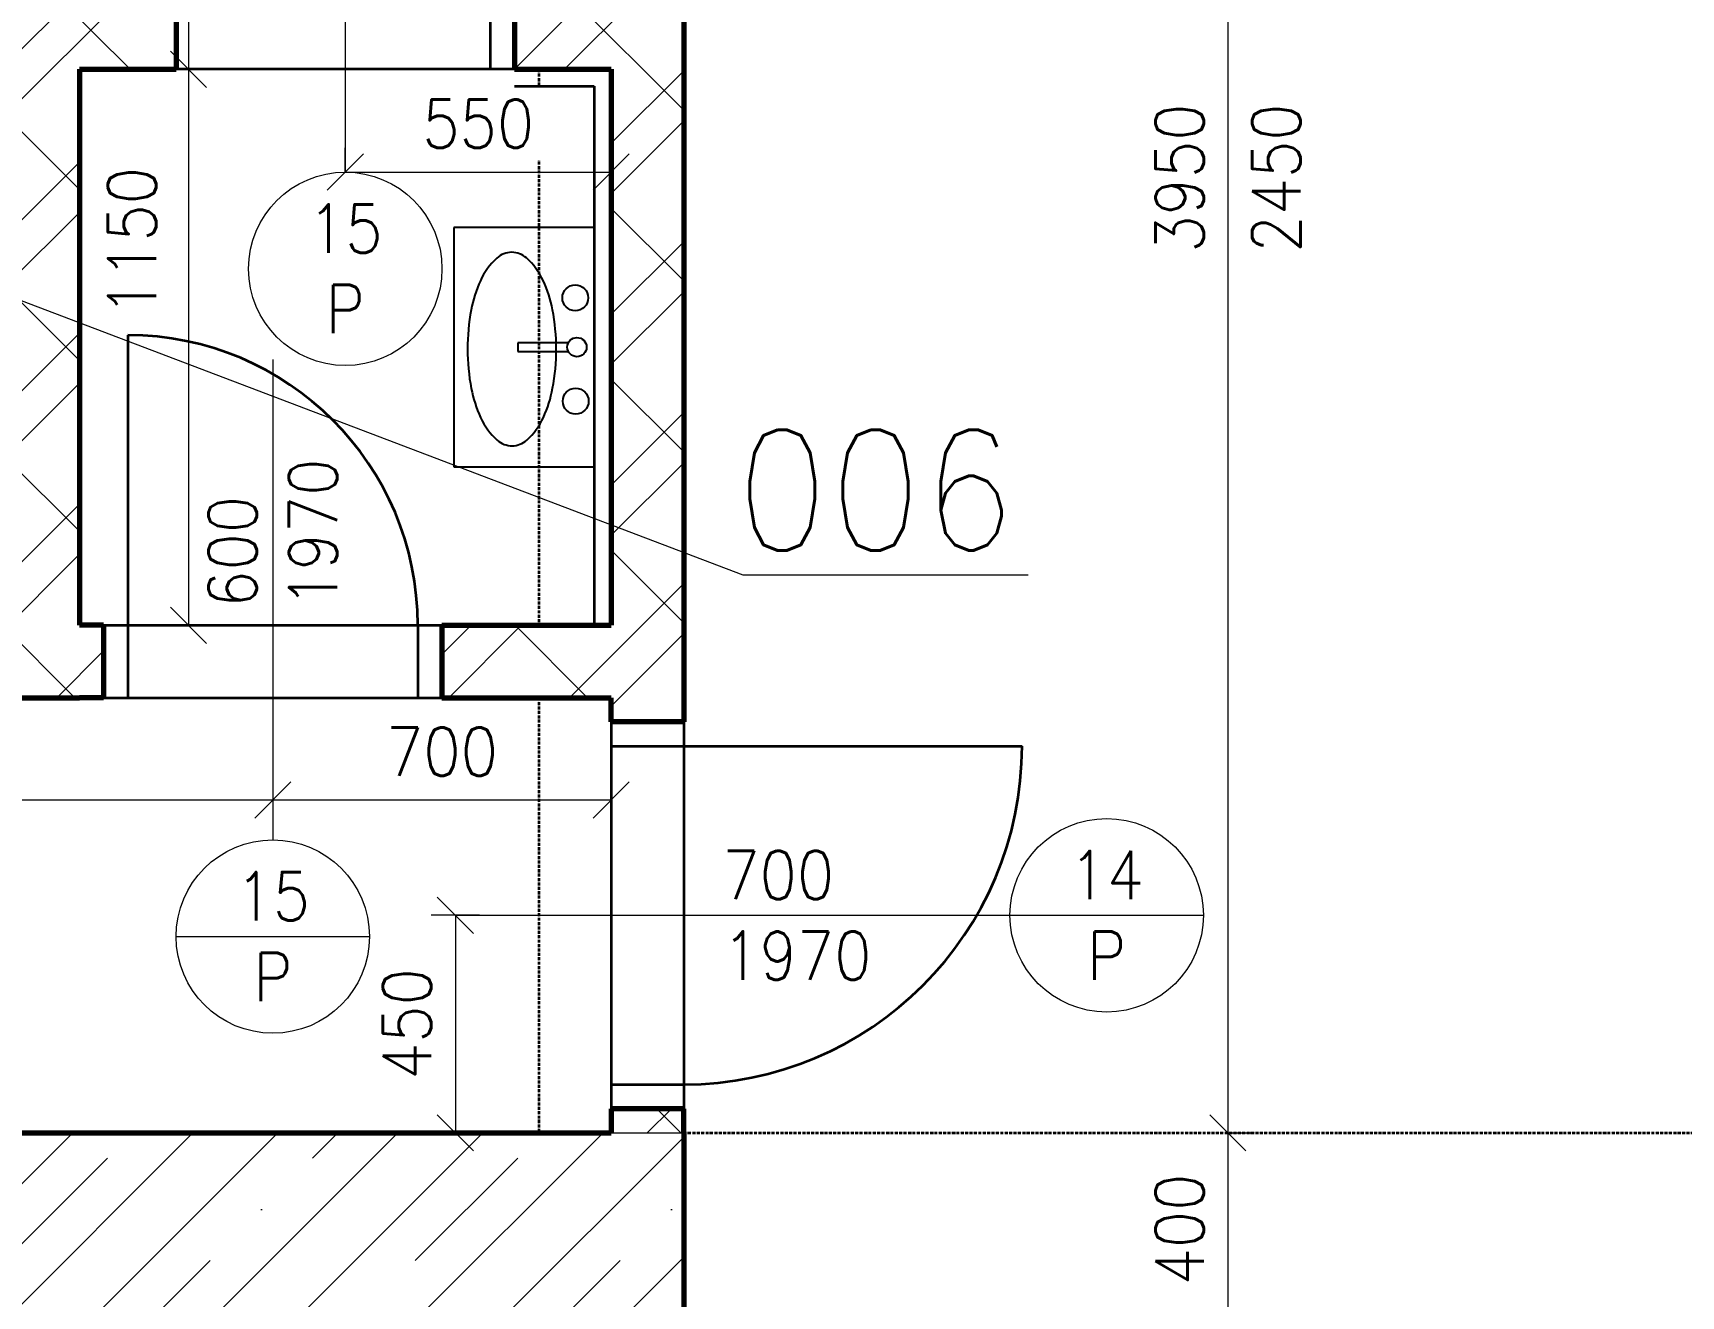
# Model space of a CAD drawing. Header units: millimetres. Extents: x 5932 to 41776, y 4339 to 21815.
# Drawn here: x 9822 to 13231, y 15442 to 18054 of the extents above; entities that cross this region are included whole.
import ezdxf

# ---------------------------------------------------------------- set-up
doc = ezdxf.new("R2010")
doc.units = ezdxf.units.MM
doc.header["$MEASUREMENT"] = 0
doc.linetypes.add('ACAD_ISO10W100', pattern=[18, 12, -3, 0, -3])
for name, color, linetype, lineweight in [('0.18', 51, 'Continuous', 18), ('0.25', 255, 'Continuous', 25), ('0.35', 6, 'Continuous', 35), ('0.6', 10, 'Continuous', 60), ('0.7', 30, 'Continuous', 70)]:
    doc.layers.add(name, color=color, linetype=linetype, lineweight=lineweight)
doc.styles.add('MyTextStyle', font='romans.shx', dxfattribs={"width": 0.9})
doc.styles.get("Standard").update_dxf_attribs({"font": 'arial.ttf'})
doc.dimstyles.new('Standard SK int', dxfattribs={"dimtxt": 100, "dimasz": 75, "dimexe": 50, "dimexo": 0, "dimgap": 50, "dimtad": 1, "dimdec": 0, "dimrnd": 5, "dimzin": 0, "dimtxsty": 'MyTextStyle', "dimblk": 'OBLIQUE', "dimcen": 0, "dimclrd": 51, "dimclre": 51, "dimadec": 0, "dimazin": 1, "dimtm": 1e-09, "dimtfac": 1, "dimtdec": 0, "dimtofl": 0, "dimtmove": 0, "dimatfit": 2, "dimfxl": 50, "dimfxlon": 1, "dimtfill": 1, "dimtfillclr": 250, "dimtolj": 1, "dimtzin": 0, "dimlwd": 18, "dimlwe": 18, "dimarcsym": 0})

# ---------------------------------------------------------------- blocks, each defined once
blk = doc.blocks.new('A$C15221B2D')
for p, q in [((0, 0.2907), (0, 0.0001)), ((0.4951, 0.2907), (0, 0.2907)), ((0.4951, 0.0001), (0.4951, 0.2907)), ((0.2386, 0.237), (0.2386, 0.1326)), ((0.2565, 0.1326), (0.2565, 0.2371)), ((0.2386, 0.1326), (0.2565, 0.1326)), ((0, 0.0001), (0.4951, 0.0001))]:
    blk.add_line(p, q)
for centre, radius in [((0.1454, 0.2514), 0.0267), ((0.2474, 0.2548), 0.0199), ((0.3591, 0.2522), 0.0268)]:
    blk.add_circle(centre, radius)
for centre, radius, start, end in [((0.2521, -0.2225), 0.4345, 90.1224, 100.8917), ((0.2521, -0.2225), 0.4345, 79.353, 90.1224), ((0.1702, 0.054), 0.1441, 114.7868, 138.0706), ((0.2194, -0.0526), 0.2615, 100.8917, 114.7868), ((0.2841, -0.0525), 0.2615, 65.4579, 79.353), ((0.3329, 0.0544), 0.1441, 42.1741, 65.4579), ((0.0969, 0.1199), 0.0456, 138.0706, 180.1224), ((0.4059, 0.1205), 0.0456, 0.1224, 42.1741), ((0.0969, 0.1199), 0.0456, 180.1224, 222.1741), ((0.4059, 0.1205), 0.0456, 318.0706, 0.1224), ((0.1699, 0.186), 0.1441, 222.1741, 245.4579), ((0.3326, 0.1863), 0.1441, 294.7868, 318.0706), ((0.2187, 0.2928), 0.2615, 245.4579, 259.353), ((0.2507, 0.4629), 0.4345, 259.353, 270.1224), ((0.2507, 0.4629), 0.4345, 270.1224, 280.8917), ((0.2834, 0.293), 0.2615, 280.8917, 294.7868)]:
    blk.add_arc(centre, radius, start, end)
at = {"flags": 9}
for tag in ['YSIZE', 'XSIZE']:
    blk.add_attdef(tag, (0, 0.0001), '', height=0.0005, dxfattribs=at)
blk = doc.blocks.new('_Oblique')
at = {"color": 0, "linetype": 'ByBlock', "lineweight": -2}
blk.add_line((-0.5, -0.5), (0.5, 0.5), dxfattribs=at)
blk = doc.blocks.new('*D13')
at = {"layer": '0.25', "color": 51, "linetype": 'Continuous', "lineweight": 18, "ltscale": 2, "transparency": 16777216}
for p, q in [((10093.3, 18129.1), (10193.3, 18129.1)), ((10143.3, 18129.1), (10143.3, 17979.1)), ((10117.8, 17979.1), (10193.3, 17979.1))]:
    blk.add_line(p, q, dxfattribs=at)
at = {"layer": 'Defpoints', "color": 0, "ltscale": 2, "transparency": 16777216}
for p in [(9917.8, 18129.1), (10117.8, 17979.1), (10143.3, 17979.1)]:
    blk.add_point(p, dxfattribs=at)
at = {"layer": '0.25', "color": 51, "lineweight": 18, "ltscale": 2, "transparency": 16777216, "xscale": 75, "yscale": 75, "zscale": 75, "rotation": 270}
blk.add_blockref('_Oblique', (10143.3, 17979.1), dxfattribs=at)
at = {"layer": '0.25', "color": 0, "ltscale": 2, "transparency": 16777216, "insert": (10041.4, 18317.4), "char_height": 100, "attachment_point": 5, "rotation": 90, "style": 'MyTextStyle', "bg_fill": 3, "box_fill_scale": 1.25, "bg_fill_color": 256, "bg_fill_true_color": 13158600, "bg_fill_transparency": 0}
blk.add_mtext('\\A1;150', dxfattribs=at)
at = {"layer": '0.25', "color": 51, "lineweight": 18, "ltscale": 2, "transparency": 16777216, "xscale": 75, "yscale": 75, "zscale": 75, "rotation": 90}
blk.add_blockref('_Oblique', (10143.3, 18129.1), dxfattribs=at)
blk = doc.blocks.new('*D14')
at = {"layer": '0.25', "color": 51, "linetype": 'Continuous', "lineweight": 18, "ltscale": 2, "transparency": 16777216}
for p, q in [((10117.8, 17979.1), (10193.3, 17979.1)), ((10143.3, 17979.1), (10143.3, 16829.1)), ((10093.3, 16829.1), (10193.3, 16829.1))]:
    blk.add_line(p, q, dxfattribs=at)
at = {"layer": 'Defpoints', "color": 0, "ltscale": 2, "transparency": 16777216}
for p in [(10117.8, 17979.1), (9917.8, 16829.1), (10143.3, 16829.1)]:
    blk.add_point(p, dxfattribs=at)
at = {"layer": '0.25', "color": 51, "lineweight": 18, "ltscale": 2, "transparency": 16777216, "xscale": 75, "yscale": 75, "zscale": 75}
for p, rotation in [((10143.3, 17979.1), 90), ((10143.3, 16829.1), 270)]:
    blk.add_blockref('_Oblique', p, dxfattribs=dict(at, rotation=rotation))
at = {"layer": '0.25', "color": 0, "ltscale": 2, "transparency": 16777216, "insert": (10026.5, 17622.6), "char_height": 100, "attachment_point": 5, "rotation": 90, "style": 'MyTextStyle', "bg_fill": 3, "box_fill_scale": 1.25, "bg_fill_color": 256, "bg_fill_true_color": 13158600, "bg_fill_transparency": 0}
blk.add_mtext('\\A1;1150', dxfattribs=at)
blk = doc.blocks.new('*D17')
at = {"layer": '0.25', "color": 51, "linetype": 'Continuous', "lineweight": 18, "ltscale": 2, "transparency": 16777216}
for p, q in [((10745.5, 16229.1), (10645.5, 16229.1)), ((10695.5, 16229.1), (10695.5, 15779.1)), ((10745.5, 15779.1), (10645.5, 15779.1))]:
    blk.add_line(p, q, dxfattribs=at)
at = {"layer": 'Defpoints', "color": 0, "ltscale": 2, "transparency": 16777216}
for p in [(10867.8, 16229.1), (10695.5, 15779.1), (10867.8, 15779.1)]:
    blk.add_point(p, dxfattribs=at)
at = {"layer": '0.25', "color": 51, "lineweight": 18, "ltscale": 2, "transparency": 16777216, "xscale": 75, "yscale": 75, "zscale": 75}
for p, rotation in [((10695.5, 16229.1), 90), ((10695.5, 15779.1), 270)]:
    blk.add_blockref('_Oblique', p, dxfattribs=dict(at, rotation=rotation))
at = {"layer": '0.25', "color": 0, "ltscale": 2, "transparency": 16777216, "insert": (10595.5, 16004.1), "char_height": 100, "attachment_point": 5, "rotation": 90, "style": 'MyTextStyle', "bg_fill": 3, "box_fill_scale": 1.25, "bg_fill_color": 256, "bg_fill_true_color": 13158600, "bg_fill_transparency": 0}
blk.add_mtext('\\A1;450', dxfattribs=at)
blk = doc.blocks.new('*D19')
at = {"layer": '0.25', "color": 51, "linetype": 'Continuous', "lineweight": 18, "ltscale": 2, "transparency": 16777216}
for p, q in [((8467.8, 16517.6), (8467.8, 16417.6)), ((10317.8, 16517.6), (10317.8, 16417.6)), ((8467.8, 16467.6), (10317.8, 16467.6))]:
    blk.add_line(p, q, dxfattribs=at)
at = {"layer": 'Defpoints', "color": 0, "ltscale": 2, "transparency": 16777216}
for p in [(8467.8, 16679.1), (10317.8, 16679.1), (10317.8, 16467.6)]:
    blk.add_point(p, dxfattribs=at)
at = {"layer": '0.25', "color": 51, "lineweight": 18, "ltscale": 2, "transparency": 16777216, "xscale": 75, "yscale": 75, "zscale": 75, "rotation": 180}
blk.add_blockref('_Oblique', (8467.8, 16467.6), dxfattribs=at)
at = {"layer": '0.25', "color": 51, "lineweight": 18, "ltscale": 2, "transparency": 16777216, "xscale": 75, "yscale": 75, "zscale": 75}
blk.add_blockref('_Oblique', (10317.8, 16467.6), dxfattribs=at)
at = {"layer": '0.25', "color": 0, "ltscale": 2, "transparency": 16777216, "insert": (9392.8, 16567.6), "char_height": 100, "attachment_point": 5, "style": 'MyTextStyle', "bg_fill": 3, "box_fill_scale": 1.25, "bg_fill_color": 256, "bg_fill_true_color": 13158600, "bg_fill_transparency": 0}
blk.add_mtext('\\A1;1850', dxfattribs=at)
blk = doc.blocks.new('*D20')
at = {"layer": '0.25', "color": 51, "linetype": 'Continuous', "lineweight": 18, "ltscale": 2, "transparency": 16777216}
for p, q in [((10317.8, 16517.6), (10317.8, 16417.6)), ((11017.8, 16517.6), (11017.8, 16417.6)), ((10317.8, 16467.6), (11017.8, 16467.6))]:
    blk.add_line(p, q, dxfattribs=at)
at = {"layer": 'Defpoints', "color": 0, "ltscale": 2, "transparency": 16777216}
for p in [(10317.8, 16679.1), (11017.8, 16679.1), (11017.8, 16467.6)]:
    blk.add_point(p, dxfattribs=at)
at = {"layer": '0.25', "color": 51, "lineweight": 18, "ltscale": 2, "transparency": 16777216, "xscale": 75, "yscale": 75, "zscale": 75, "rotation": 180}
blk.add_blockref('_Oblique', (10317.8, 16467.6), dxfattribs=at)
at = {"layer": '0.25', "color": 51, "lineweight": 18, "ltscale": 2, "transparency": 16777216, "xscale": 75, "yscale": 75, "zscale": 75}
blk.add_blockref('_Oblique', (11017.8, 16467.6), dxfattribs=at)
at = {"layer": '0.25', "color": 0, "ltscale": 2, "transparency": 16777216, "insert": (10667.8, 16567.6), "char_height": 100, "attachment_point": 5, "style": 'MyTextStyle', "bg_fill": 3, "box_fill_scale": 1.25, "bg_fill_color": 256, "bg_fill_true_color": 13158600, "bg_fill_transparency": 0}
blk.add_mtext('\\A1;700', dxfattribs=at)
blk = doc.blocks.new('*D27')
at = {"layer": '0.25', "color": 51, "linetype": 'Continuous', "lineweight": 18, "ltscale": 2, "transparency": 16777216}
for p, q in [((10467.8, 17766.3), (10467.8, 17816.3)), ((11017.8, 17766.3), (11017.8, 17816.3)), ((10467.8, 17766.3), (11017.8, 17766.3))]:
    blk.add_line(p, q, dxfattribs=at)
at = {"layer": 'Defpoints', "color": 0, "ltscale": 2, "transparency": 16777216}
for p in [(10467.8, 17766.3), (11017.8, 17766.3), (11017.8, 17766.3)]:
    blk.add_point(p, dxfattribs=at)
at = {"layer": '0.25', "color": 51, "lineweight": 18, "ltscale": 2, "transparency": 16777216, "xscale": 75, "yscale": 75, "zscale": 75, "rotation": 180}
blk.add_blockref('_Oblique', (10467.8, 17766.3), dxfattribs=at)
at = {"layer": '0.25', "color": 51, "lineweight": 18, "ltscale": 2, "transparency": 16777216, "xscale": 75, "yscale": 75, "zscale": 75}
blk.add_blockref('_Oblique', (11017.8, 17766.3), dxfattribs=at)
at = {"layer": '0.25', "color": 0, "ltscale": 2, "transparency": 16777216, "insert": (10742.8, 17866.3), "char_height": 100, "attachment_point": 5, "style": 'MyTextStyle', "bg_fill": 3, "box_fill_scale": 1.25, "bg_fill_color": 256, "bg_fill_true_color": 13158600, "bg_fill_transparency": 0}
blk.add_mtext('\\A1;550', dxfattribs=at)
blk = doc.blocks.new('*D59')
at = {"layer": '0.25', "color": 51, "linetype": 'Continuous', "lineweight": 18, "transparency": 16777216}
for p, q in [((12243.6, 19729.1), (12343.6, 19729.1)), ((12293.6, 19729.1), (12293.6, 15779.1)), ((12293.6, 15779.1), (12343.6, 15779.1))]:
    blk.add_line(p, q, dxfattribs=at)
at = {"layer": 'Defpoints', "color": 0, "linetype": 'Continuous', "transparency": 16777216}
for p in [(11167.8, 19729.1), (12293.6, 15779.1), (12293.6, 15779.1)]:
    blk.add_point(p, dxfattribs=at)
at = {"layer": '0.25', "color": 51, "linetype": 'Continuous', "lineweight": 18, "transparency": 16777216, "xscale": 75, "yscale": 75, "zscale": 75}
for p, rotation in [((12293.6, 19729.1), 90), ((12293.6, 15779.1), 270)]:
    blk.add_blockref('_Oblique', p, dxfattribs=dict(at, rotation=rotation))
at = {"layer": '0.25', "color": 0, "linetype": 'Continuous', "transparency": 16777216, "char_height": 100, "attachment_point": 5, "rotation": 90, "style": 'MyTextStyle', "bg_fill": 3, "box_fill_scale": 1.25, "bg_fill_color": 256, "bg_fill_true_color": 13158600, "bg_fill_transparency": 0}
for s, insert in [('\\A1;3950', (12193.6, 17754.1)), ('\\A1;2450', (12393.6, 17754.1))]:
    blk.add_mtext(s, dxfattribs=dict(at, insert=insert))
blk = doc.blocks.new('*D65')
at = {"layer": '0.25', "color": 51, "linetype": 'Continuous', "lineweight": 18, "transparency": 16777216}
for p, q in [((12293.6, 15779.1), (12343.6, 15779.1)), ((12293.6, 15779.1), (12293.6, 15379.1)), ((12243.6, 15379.1), (12343.6, 15379.1))]:
    blk.add_line(p, q, dxfattribs=at)
at = {"layer": 'Defpoints', "color": 0, "linetype": 'Continuous', "transparency": 16777216}
for p in [(12293.6, 15779.1), (11167.8, 15379.1), (12293.6, 15379.1)]:
    blk.add_point(p, dxfattribs=at)
at = {"layer": '0.25', "color": 51, "linetype": 'Continuous', "lineweight": 18, "transparency": 16777216, "xscale": 75, "yscale": 75, "zscale": 75}
for p, rotation in [((12293.6, 15779.1), 90), ((12293.6, 15379.1), 270)]:
    blk.add_blockref('_Oblique', p, dxfattribs=dict(at, rotation=rotation))
at = {"layer": '0.25', "color": 0, "linetype": 'Continuous', "transparency": 16777216, "insert": (12193.6, 15579.1), "char_height": 100, "attachment_point": 5, "rotation": 90, "style": 'MyTextStyle', "bg_fill": 3, "box_fill_scale": 1.25, "bg_fill_color": 256, "bg_fill_true_color": 13158600, "bg_fill_transparency": 0}
blk.add_mtext('\\A1;400', dxfattribs=at)

msp = doc.modelspace()

# ---------------------------------------------------------------- hatches: boundary and pattern name
at = {"layer": '0.18', "ltscale": 2}
h = msp.add_hatch(dxfattribs=at)
h.set_pattern_fill('MURIVOSTREDNAPEVNOST', color=256, scale=250, pattern_type=2)
h.set_pattern_definition([(45, (41.8, 28.84), (0, 353.5534), []), (45, (291.8, 28.84), (0, 353.5534), []), (135, (41.8, 28.84), (-353.5534, 3e-14), [])])
h.paths.add_polyline_path([(11167.8, 15829.1), (11017.8, 15829.1), (11017.8, 15779.1), (11167.8, 15779.1)])
h.paths.add_polyline_path([(11167.8, 16980.1), (11017.8, 17037), (11017.8, 16829.1), (10667.8, 16829.1), (10667.8, 16679.1), (11017.8, 16679.1), (11017.8, 16629.1), (11167.8, 16629.1)])
h.paths.add_polyline_path([(11167.8, 18447.3), (11017.8, 18522), (11017.8, 18129.1), (10817.8, 18129.1), (10817.8, 17979.1), (11017.8, 17979.1), (11017.8, 17037), (11167.8, 16980.1)])
h.paths.add_polyline_path([(11167.8, 19729.1), (11017.8, 19729.1), (11017.8, 18522), (11167.8, 18447.3)])
h.paths.add_polyline_path([(10117.8, 18129.1), (9917.8, 18129.1), (9917.8, 19729.1), (9767.8, 19729.1), (9767.8, 18779.1), (9667.8, 18779.1), (9667.8, 18629.1), (9767.8, 18629.1), (9767.8, 17511.6), (9917.8, 17454.6), (9917.8, 17979.1), (10117.8, 17979.1)])
h.paths.add_polyline_path([(9917.8, 17454.6), (9767.8, 17511.6), (9767.8, 16829.1), (8817.8, 16829.1), (8817.8, 16679.1), (9917.8, 16679.1), (9967.8, 16679.1), (9967.8, 16829.1), (9917.8, 16829.1)])
h.paths.add_polyline_path([(8967.8, 18779.1), (8017.8, 18779.1), (8017.8, 18629.1), (8967.8, 18629.1)])
h.paths.add_polyline_path([(8967.8, 17729.1), (8017.8, 17729.1), (8017.8, 17579.1), (8967.8, 17579.1)])
h.paths.add_polyline_path([(8117.8, 16829.1), (8017.8, 16829.1), (8017.8, 16679.1), (8117.8, 16679.1)])
h = msp.add_hatch(dxfattribs=at)
h.set_pattern_fill('BETONSVYSTUZOU', color=256, scale=300, pattern_type=2)
h.set_pattern_definition([(45, (341.8, 28.84), (0, 424.264), []), (45, (641.8, 28.84), (212.132, 636.396), [300, -150, 0, -150]), (45, (941.8, 28.84), (0, 424.264), [])])
h.paths.add_polyline_path([(11167.8, 15779.1), (11017.8, 15779.1), (8017.8, 15779.1), (8017.8, 15379.1), (10867.8, 15379.1), (11167.8, 15379.1)])

# ---------------------------------------------------------------- linework, layer by layer
for p, q in [((10467.8, 18658.9), (10467.8, 17766.3)), ((10317.8, 17378.8), (10317.8, 16385.1)), ((11290.3, 16933.5), (11880.6, 16933.5)), ((10695.5, 16229.1), (11842.9, 16229.1)), ((11842.9, 16229.1), (12242.9, 16229.1))]:
    msp.add_line(p, q, dxfattribs=at)
at = {"layer": '0.18'}
msp.add_line((10117.8, 16185.1), (10517.8, 16185.1), dxfattribs=at)
at = {"layer": '0.18', "ltscale": 2}
for centre in [(10467.8, 17566.3), (12042.9, 16229.1), (10317.8, 16185.1)]:
    msp.add_circle(centre, 200, dxfattribs=at)
at = {"layer": '0.35'}
for p, q in [((10767.8, 18129.1), (10767.8, 17979.1)), ((10817.8, 17979.1), (10117.8, 17979.1)), ((10817.8, 17944.1), (10982.8, 17944.1)), ((10982.8, 17944.1), (10982.8, 16829.1)), ((10017.8, 17429.1), (10017.8, 16829.1)), ((9967.8, 16829.1), (10667.8, 16829.1)), ((10017.8, 16829.1), (10017.8, 16679.1)), ((10617.8, 16829.1), (10617.8, 16679.1)), ((9967.8, 16679.1), (10667.8, 16679.1))]:
    msp.add_line(p, q, dxfattribs=at)
at = {"layer": '0.35', "linetype": 'ACAD_ISO10W100', "ltscale": 0.5}
for p, q in [((10867.8, 17979.1), (10867.8, 16829.1)), ((10867.8, 16679.1), (10867.8, 15779.1)), ((11167.8, 15779.1), (14947.8, 15779.1))]:
    msp.add_line(p, q, dxfattribs=at)
at = {"layer": '0.35', "ltscale": 2}
for p, q in [((11017.8, 16629.1), (11017.8, 15829.1)), ((11167.8, 16629.1), (11167.8, 15829.1)), ((11017.8, 16579.1), (11167.8, 16579.1)), ((11167.8, 16579.1), (11867.8, 16579.1)), ((11017.8, 15879.1), (11167.8, 15879.1))]:
    msp.add_line(p, q, dxfattribs=at)
at = {"layer": '0.35'}
msp.add_arc((10017.8, 16829.1), 600, 0, 90, dxfattribs=at)
at = {"layer": '0.35', "ltscale": 2}
msp.add_arc((11167.8, 16579.1), 700, 270, 0, dxfattribs=at)
at = {"layer": '0.7'}
for p, q in [((11167.8, 19729.1), (11167.8, 16629.1)), ((10117.8, 18129.1), (10117.8, 17979.1)), ((10817.8, 18129.1), (10817.8, 17979.1)), ((9917.8, 17979.1), (9917.8, 16829.1)), ((9917.8, 17979.1), (10117.8, 17979.1)), ((10817.8, 17979.1), (11017.8, 17979.1)), ((11017.8, 17979.1), (11017.8, 16829.1)), ((9967.8, 16829.1), (9917.8, 16829.1)), ((9967.8, 16829.1), (9967.8, 16679.1)), ((10667.8, 16829.1), (11017.8, 16829.1)), ((10667.8, 16829.1), (10667.8, 16679.1)), ((8817.8, 16679.1), (9917.8, 16679.1)), ((9967.8, 16679.1), (9917.8, 16679.1)), ((10667.8, 16679.1), (11017.8, 16679.1)), ((8017.8, 15779.1), (11017.8, 15779.1)), ((11167.8, 15779.1), (11167.8, 11129.1))]:
    msp.add_line(p, q, dxfattribs=at)
at = {"layer": '0.7', "ltscale": 2}
for p, q in [((11017.8, 16629.1), (11017.8, 16679.1)), ((11167.8, 16629.1), (11017.8, 16629.1)), ((11167.8, 15829.1), (11017.8, 15829.1)), ((11017.8, 15829.1), (11017.8, 15779.1)), ((11167.8, 15779.1), (11167.8, 15829.1))]:
    msp.add_line(p, q, dxfattribs=at)

# ---------------------------------------------------------------- block references
at = {"layer": '0.25', "color": 7, "xscale": 1000, "yscale": 1000, "zscale": 1000, "rotation": 270}
msp.add_blockref('A$C15221B2D', (10692.2, 17651.7), dxfattribs=at)

# ---------------------------------------------------------------- texts
at = {"layer": '0.25', "char_height": 100, "style": 'MyTextStyle'}
for s, width, insert, attachment_point in [('{\\Fromans|c238;15\\PP}', 133.187, (10467.8, 17566.3), 5), ('{\\Fromans|c238;700\\P1970}', 313.65, (11247.8, 16229.1), 4), ('{\\Fromans|c238;14\\PP}', 133.187, (12042.9, 16229.1), 5), ('{\\Fromans|c238;15\\PP}', 133.187, (10317.8, 16185.1), 5)]:
    msp.add_mtext_dynamic_manual_height_columns(s, width=width, gutter_width=500, heights=[0], dxfattribs=dict(at, insert=insert, attachment_point=attachment_point))
at = {"layer": '0.6', "insert": (11564.7, 16983.5), "char_height": 250, "attachment_point": 8, "style": 'MyTextStyle'}
msp.add_mtext('{\\Fromans|c238;006}', dxfattribs=at)

# ---------------------------------------------------------------- next in the draw order: dimensions: what is measured, and where the dimension line sits
at = {"layer": '0.25', "ltscale": 2}
dim = msp.add_linear_dim(base=(10143.3, 17979.1), p1=(9917.8, 18129.1), p2=(10117.8, 17979.1), angle=90, dimstyle='Standard SK int', override={"dimtmove": 1}, dxfattribs=at)
dim.commit()
dim.dimension.update_dxf_attribs({"geometry": '*D13', "text_midpoint": (10141.4, 18317.4), "dimtype": 160})
dim = msp.add_linear_dim(base=(11017.8, 17766.3), p1=(10467.8, 17766.3), p2=(11017.8, 17766.3), dimstyle='Standard SK int', dxfattribs=at)
dim.commit()
dim.dimension.update_dxf_attribs({"geometry": '*D27', "text_midpoint": (10742.8, 17866.3)})
dim = msp.add_linear_dim(base=(10317.8, 16467.6), p1=(8467.8, 16679.1), p2=(10317.8, 16679.1), dimstyle='Standard SK int', override={"dimtmove": 1}, dxfattribs=at)
dim.commit()
dim.dimension.update_dxf_attribs({"geometry": '*D19', "text_midpoint": (9392.8, 16567.6)})
dim = msp.add_linear_dim(base=(10695.5, 15779.1), p1=(10867.8, 16229.1), p2=(10867.8, 15779.1), angle=90, dimstyle='Standard SK int', dxfattribs=at)
dim.commit()
dim.dimension.update_dxf_attribs({"geometry": '*D17', "text_midpoint": (10595.5, 16004.1)})

# ---------------------------------------------------------------- next in the draw order: dimensions: what is measured, and where the dimension line sits
dim = msp.add_linear_dim(base=(10143.3, 16829.1), p1=(10117.8, 17979.1), p2=(9917.8, 16829.1), angle=90, dimstyle='Standard SK int', override={"dimtmove": 1}, dxfattribs=at)
dim.commit()
dim.dimension.update_dxf_attribs({"geometry": '*D14', "text_midpoint": (10126.5, 17622.6), "dimtype": 160})
dim = msp.add_linear_dim(base=(11017.8, 16467.6), p1=(10317.8, 16679.1), p2=(11017.8, 16679.1), dimstyle='Standard SK int', override={"dimtmove": 1}, dxfattribs=at)
dim.commit()
dim.dimension.update_dxf_attribs({"geometry": '*D20', "text_midpoint": (10667.8, 16567.6)})

# ---------------------------------------------------------------- next in the draw order: linework, layer by layer
at = {"layer": '0.18', "ltscale": 2}
msp.add_line((9590.6, 17578.9), (11290.3, 16933.5), dxfattribs=at)

# ---------------------------------------------------------------- next in the draw order: texts
at = {"layer": '0.25', "ltscale": 2, "insert": (10317.8, 16865.3), "char_height": 100, "attachment_point": 4, "rotation": 90, "style": 'MyTextStyle'}
msp.add_mtext_dynamic_manual_height_columns('{\\Fromans|c238;600\\P1970}', width=322.046, gutter_width=500, heights=[0], dxfattribs=at)

# ---------------------------------------------------------------- next in the draw order: dimensions: what is measured, and where the dimension line sits
at = {"layer": '0.25', "linetype": 'Continuous'}
dim = msp.add_linear_dim(base=(12293.6, 15779.1), p1=(11167.8, 19729.1), p2=(12293.6, 15779.1), angle=90, text='<>\\X2450', dimstyle='Standard SK int', override={"dimtmove": 1}, dxfattribs=at)
dim.commit()
dim.dimension.update_dxf_attribs({"geometry": '*D59', "text_midpoint": (12293.6, 17754.1)})

# ---------------------------------------------------------------- next in the draw order: dimensions: what is measured, and where the dimension line sits
dim = msp.add_linear_dim(base=(12293.6, 15379.1), p1=(12293.6, 15779.1), p2=(11167.8, 15379.1), angle=90, dimstyle='Standard SK int', override={"dimtmove": 1}, dxfattribs=at)
dim.commit()
dim.dimension.update_dxf_attribs({"geometry": '*D65', "text_midpoint": (12193.6, 15579.1)})

# ---------------------------------------------------------------- next in the draw order: linework, layer by layer
at = {"layer": '0.18', "linetype": 'Continuous'}
msp.add_line((11017.8, 15779.1), (11167.8, 15779.1), dxfattribs=at)

doc.saveas('drawing.dxf')
